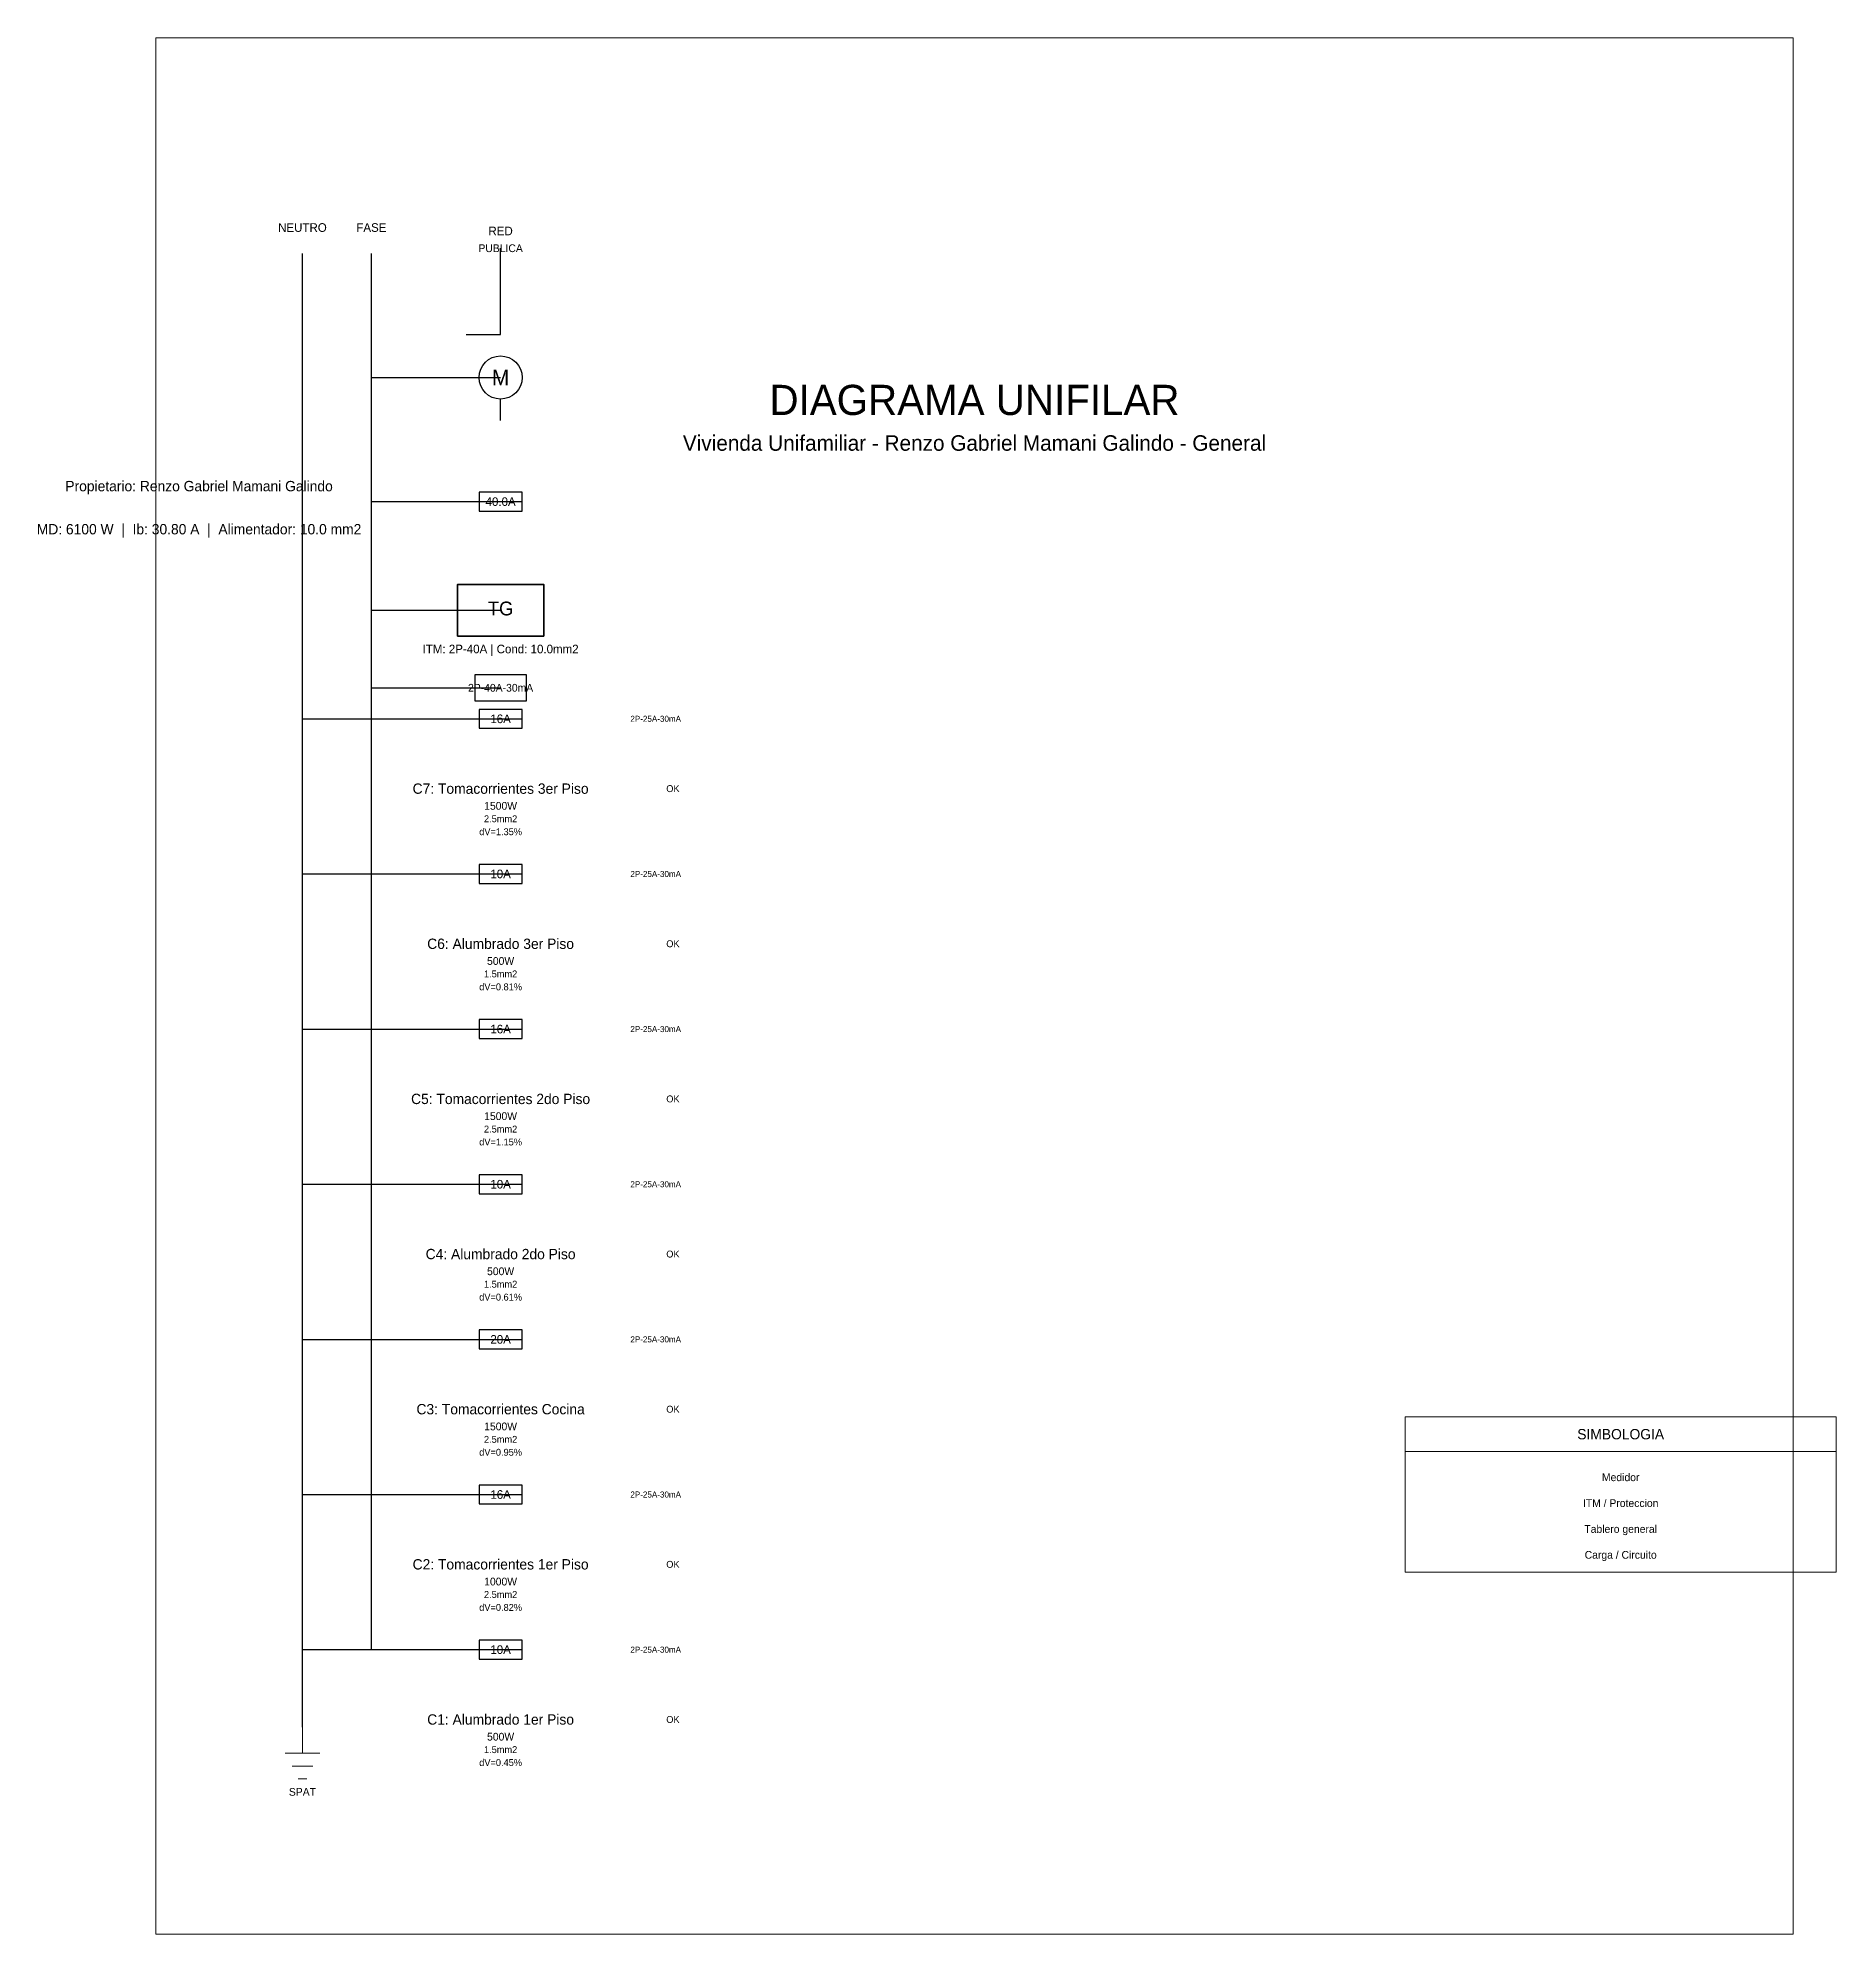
# Model space of a CAD drawing. Header units: metres. Extents: x 0.1 to 21, y -1.3 to 20.7.
import ezdxf
from ezdxf.enums import TextEntityAlignment as Align

# ---------------------------------------------------------------- set-up
doc = ezdxf.new("R2010")
doc.units = ezdxf.units.M
for name, color, linetype, lineweight in [('UNIFILAR_CARGA', 5, 'Continuous', 25), ('UNIFILAR_LINEAS', 7, 'Continuous', 25), ('UNIFILAR_MARCO', 8, 'Continuous', 18), ('UNIFILAR_MEDIDOR', 6, 'Continuous', 25), ('UNIFILAR_PROTECCION', 3, 'Continuous', 25), ('UNIFILAR_TABLERO', 1, 'Continuous', 35), ('UNIFILAR_TEXTOS', 7, 'Continuous', 13), ('UNIFILAR_TIERRA', 4, 'Continuous', 13)]:
    doc.layers.add(name, color=color, linetype=linetype, lineweight=lineweight)

msp = doc.modelspace()

# ---------------------------------------------------------------- linework, layer by layer
at = {"layer": 'UNIFILAR_LINEAS'}
for p, q in [((3.2, 2), (3.2, 18.2)), ((4, 2), (4, 18.2)), ((5.5, 17.26), (5.5, 18.26)), ((5.1, 17.26), (5.5, 17.26)), ((4, 16.76), (5.5, 16.76)), ((5.5, 16.26), (5.5, 16.51)), ((4, 15.32), (5.5, 15.32)), ((4, 14.06), (5.5, 14.06)), ((4, 13.16), (5.5, 13.16)), ((3.2, 12.8), (4, 12.8)), ((4, 12.8), (5.5, 12.8)), ((3.2, 11), (4, 11)), ((4, 11), (5.5, 11)), ((3.2, 9.2), (4, 9.2)), ((4, 9.2), (5.5, 9.2)), ((3.2, 7.4), (4, 7.4)), ((4, 7.4), (5.5, 7.4)), ((3.2, 5.6), (4, 5.6)), ((4, 5.6), (5.5, 5.6)), ((3.2, 3.8), (4, 3.8)), ((4, 3.8), (5.5, 3.8)), ((3.2, 2), (4, 2)), ((3.2, 1.1), (3.2, 2)), ((4, 2), (5.5, 2))]:
    msp.add_line(p, q, dxfattribs=at)
at = {"layer": 'UNIFILAR_MARCO'}
msp.add_line((16, 4.3), (21, 4.3), dxfattribs=at)
for points in [[(1.5, -1.3), (20.5, -1.3), (20.5, 20.7), (1.5, 20.7), (1.5, -1.3)], [(16, 2.9), (21, 2.9), (21, 4.7), (16, 4.7), (16, 2.9)]]:
    msp.add_lwpolyline(points, dxfattribs=at)
at = {"layer": 'UNIFILAR_MEDIDOR'}
msp.add_circle((5.5, 16.76), 0.25, dxfattribs=at)
at = {"layer": 'UNIFILAR_PROTECCION'}
for p, q in [((5.25, 15.32), (5.75, 15.32)), ((5.25, 12.8), (5.75, 12.8)), ((5.25, 11), (5.75, 11)), ((5.25, 9.2), (5.75, 9.2)), ((5.25, 7.4), (5.75, 7.4)), ((5.25, 5.6), (5.75, 5.6)), ((5.25, 3.8), (5.75, 3.8)), ((5.25, 2), (5.75, 2))]:
    msp.add_line(p, q, dxfattribs=at)
for points in [[(5.25, 15.21), (5.75, 15.21), (5.75, 15.43), (5.25, 15.43), (5.25, 15.21)], [(5.2, 13.01), (5.8, 13.01), (5.8, 13.31), (5.2, 13.31), (5.2, 13.01)], [(5.25, 12.69), (5.75, 12.69), (5.75, 12.91), (5.25, 12.91), (5.25, 12.69)], [(5.25, 10.89), (5.75, 10.89), (5.75, 11.11), (5.25, 11.11), (5.25, 10.89)], [(5.25, 9.09), (5.75, 9.09), (5.75, 9.31), (5.25, 9.31), (5.25, 9.09)], [(5.25, 7.29), (5.75, 7.29), (5.75, 7.51), (5.25, 7.51), (5.25, 7.29)], [(5.25, 5.49), (5.75, 5.49), (5.75, 5.71), (5.25, 5.71), (5.25, 5.49)], [(5.25, 3.69), (5.75, 3.69), (5.75, 3.91), (5.25, 3.91), (5.25, 3.69)], [(5.25, 1.89), (5.75, 1.89), (5.75, 2.11), (5.25, 2.11), (5.25, 1.89)]]:
    msp.add_lwpolyline(points, dxfattribs=at)
at = {"layer": 'UNIFILAR_TABLERO'}
msp.add_lwpolyline([(5, 13.76), (6, 13.76), (6, 14.36), (5, 14.36), (5, 13.76)], dxfattribs=at)
at = {"layer": 'UNIFILAR_TIERRA'}
for p, q in [((3.2, 1.1), (3.2, 0.8)), ((3, 0.8), (3.4, 0.8)), ((3.08, 0.65), (3.32, 0.65)), ((3.15, 0.5), (3.25, 0.5))]:
    msp.add_line(p, q, dxfattribs=at)

# ---------------------------------------------------------------- texts
at = {"layer": 'UNIFILAR_CARGA'}
for s, p in [('C7: Tomacorrientes 3er Piso', (5.5, 11.99)), ('C6: Alumbrado 3er Piso', (5.5, 10.19)), ('C5: Tomacorrientes 2do Piso', (5.5, 8.39)), ('C4: Alumbrado 2do Piso', (5.5, 6.59)), ('C3: Tomacorrientes Cocina', (5.5, 4.79)), ('C2: Tomacorrientes 1er Piso', (5.5, 2.99)), ('C1: Alumbrado 1er Piso', (5.5, 1.19))]:
    msp.add_text(s, height=0.12, dxfattribs=at).set_placement(p, align=Align.MIDDLE_CENTER)
at = {"layer": 'UNIFILAR_MEDIDOR'}
msp.add_text('M', height=0.18, dxfattribs=at).set_placement((5.5, 16.76), align=Align.MIDDLE_CENTER)
at = {"layer": 'UNIFILAR_PROTECCION'}
for s, height, p in [('40.0A', 0.1, (5.5, 15.32)), ('2P-40A-30mA', 0.09, (5.5, 13.16)), ('16A', 0.1, (5.5, 12.8)), ('2P-25A-30mA', 0.07, (7.3, 12.8)), ('OK', 0.08, (7.5, 11.99)), ('10A', 0.1, (5.5, 11)), ('2P-25A-30mA', 0.07, (7.3, 11)), ('OK', 0.08, (7.5, 10.19)), ('16A', 0.1, (5.5, 9.2)), ('2P-25A-30mA', 0.07, (7.3, 9.2)), ('OK', 0.08, (7.5, 8.39)), ('10A', 0.1, (5.5, 7.4)), ('2P-25A-30mA', 0.07, (7.3, 7.4)), ('OK', 0.08, (7.5, 6.59)), ('20A', 0.1, (5.5, 5.6)), ('2P-25A-30mA', 0.07, (7.3, 5.6)), ('OK', 0.08, (7.5, 4.79)), ('16A', 0.1, (5.5, 3.8)), ('2P-25A-30mA', 0.07, (7.3, 3.8)), ('OK', 0.08, (7.5, 2.99)), ('10A', 0.1, (5.5, 2)), ('2P-25A-30mA', 0.07, (7.3, 2)), ('OK', 0.08, (7.5, 1.19))]:
    msp.add_text(s, height=height, dxfattribs=at).set_placement(p, align=Align.MIDDLE_CENTER)
at = {"layer": 'UNIFILAR_TABLERO'}
msp.add_text('TG', height=0.16, dxfattribs=at).set_placement((5.5, 14.08), align=Align.MIDDLE_CENTER)
at = {"layer": 'UNIFILAR_TEXTOS'}
for s, height, p in [('NEUTRO', 0.1, (3.2, 18.5)), ('FASE', 0.1, (4, 18.5)), ('RED', 0.1, (5.5, 18.46)), ('PUBLICA', 0.09, (5.5, 18.26)), ('DIAGRAMA UNIFILAR', 0.35, (11, 16.5)), ('Vivienda Unifamiliar - Renzo Gabriel Mamani Galindo - General', 0.18, (11, 16)), ('Propietario: Renzo Gabriel Mamani Galindo', 0.12, (2, 15.5)), ('MD: 6100 W  |  Ib: 30.80 A  |  Alimentador: 10.0 mm2', 0.12, (2, 15)), ('ITM: 2P-40A | Cond: 10.0mm2', 0.1, (5.5, 13.61)), ('2.5mm2', 0.08, (5.5, 11.64)), ('1500W', 0.09, (5.5, 11.79)), ('dV=1.35%', 0.08, (5.5, 11.49)), ('500W', 0.09, (5.5, 9.99)), ('dV=0.81%', 0.08, (5.5, 9.69)), ('1.5mm2', 0.08, (5.5, 9.84)), ('1500W', 0.09, (5.5, 8.19)), ('dV=1.15%', 0.08, (5.5, 7.89)), ('2.5mm2', 0.08, (5.5, 8.04)), ('500W', 0.09, (5.5, 6.39)), ('1.5mm2', 0.08, (5.5, 6.24)), ('dV=0.61%', 0.08, (5.5, 6.09)), ('1500W', 0.09, (5.5, 4.59)), ('2.5mm2', 0.08, (5.5, 4.44)), ('SIMBOLOGIA', 0.12, (18.5, 4.5)), ('dV=0.95%', 0.08, (5.5, 4.29)), ('Medidor', 0.09, (18.5, 4)), ('ITM / Proteccion', 0.09, (18.5, 3.7)), ('Tablero general', 0.09, (18.5, 3.4)), ('Carga / Circuito', 0.09, (18.5, 3.1)), ('2.5mm2', 0.08, (5.5, 2.64)), ('1000W', 0.09, (5.5, 2.79)), ('dV=0.82%', 0.08, (5.5, 2.49)), ('1.5mm2', 0.08, (5.5, 0.84)), ('500W', 0.09, (5.5, 0.99)), ('dV=0.45%', 0.08, (5.5, 0.69))]:
    msp.add_text(s, height=height, dxfattribs=at).set_placement(p, align=Align.MIDDLE_CENTER)
at = {"layer": 'UNIFILAR_TIERRA'}
msp.add_text('SPAT', height=0.09, dxfattribs=at).set_placement((3.2, 0.35), align=Align.MIDDLE_CENTER)

doc.saveas('drawing.dxf')
